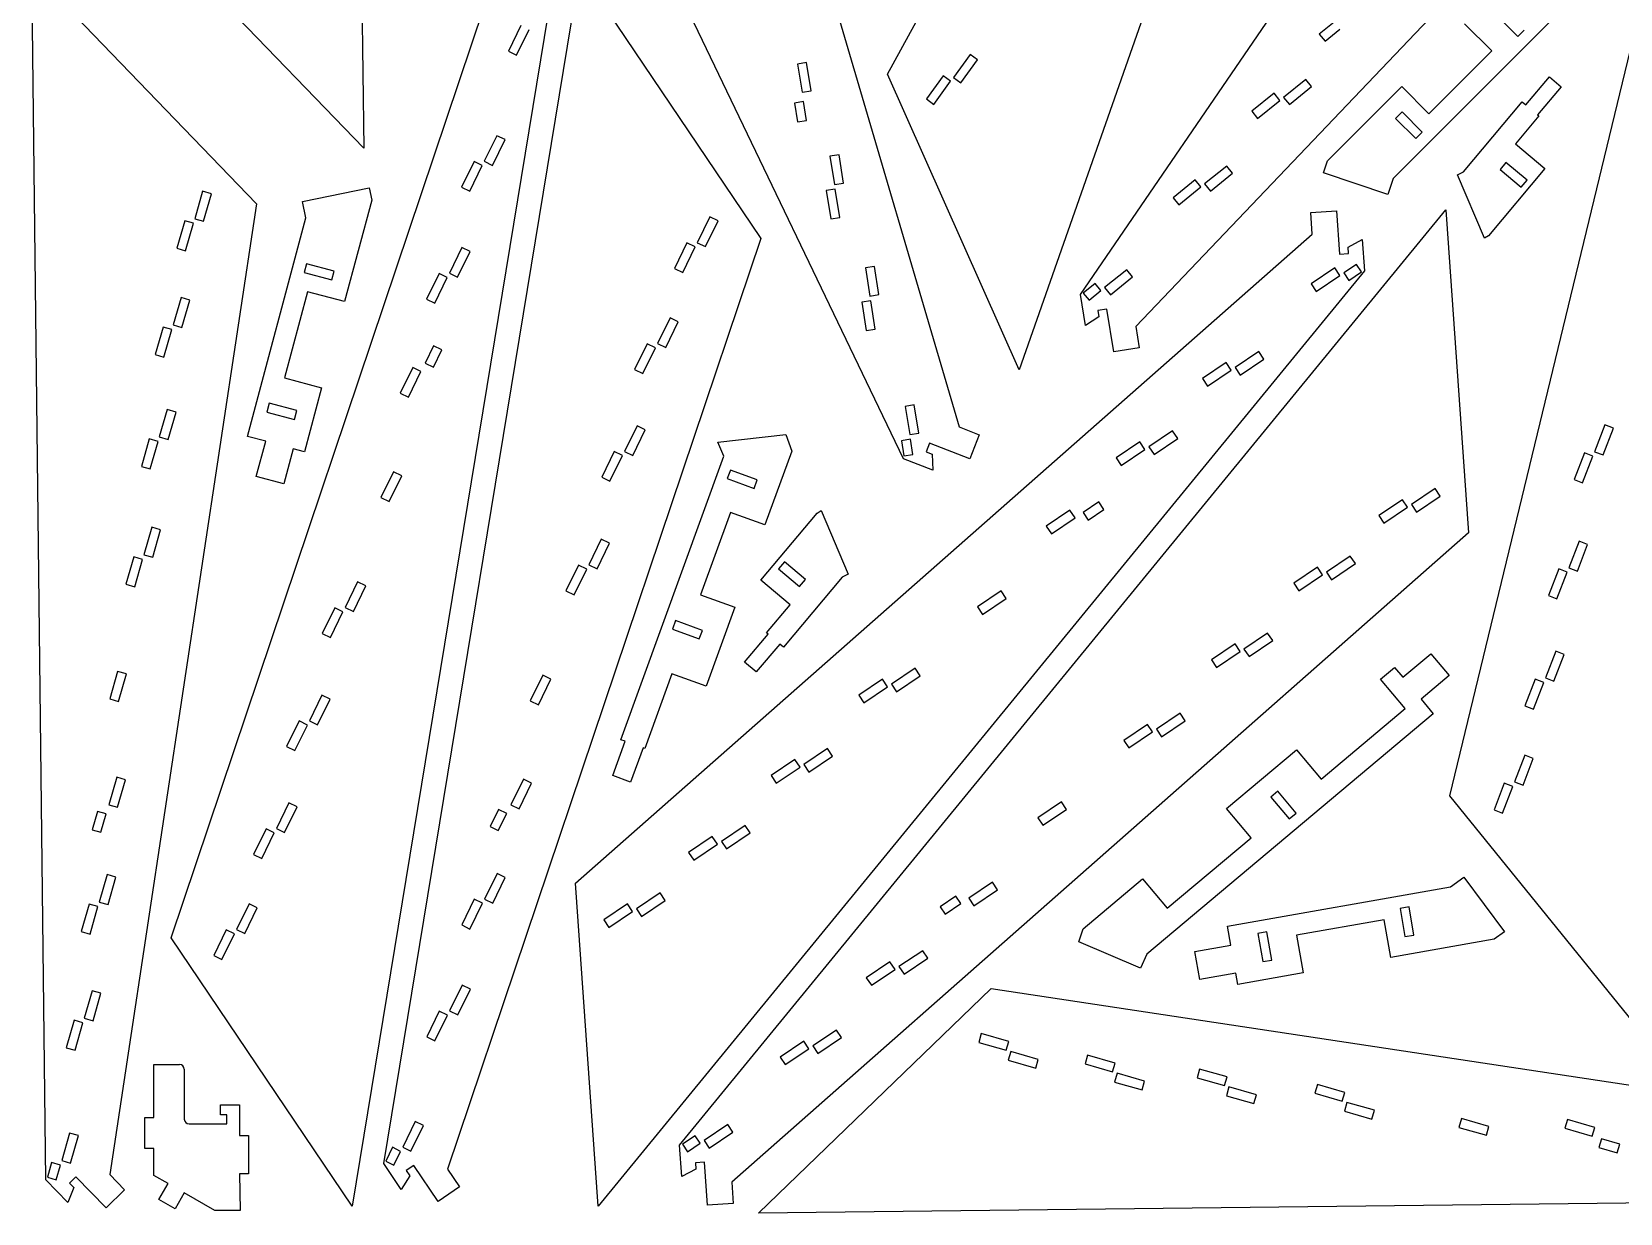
# Model space of a CAD drawing. Extents: x 12 to 2357, y -4 to 494.
# Drawn here: x 514.5 to 775.2, y 12.3 to 206.2 of the extents above; entities that cross this region are included whole.
import ezdxf

# ---------------------------------------------------------------- set-up
doc = ezdxf.new("R2010")
doc.units = 0
doc.layers.get('0').update_dxf_attribs({"linetype": 'CONTINUOUS'})

msp = doc.modelspace()

# ---------------------------------------------------------------- linework, layer by layer
for p, q in [((566.65, 385.56), (568.97, 187.14)), ((654.91, 199.25), (732.06, 340.74)), ((742.19, 337.98), (676.51, 150.73)), ((686.61, 163.12), (798.51, 326.99)), ((657.56, 136.14), (571.6, 314.99)), ((621.19, 295.95), (666.68, 141.36)), ((806.82, 274.52), (695.68, 157.83)), ((747.23, 80.8), (785.14, 237.43)), ((568.97, 187.14), (532.07, 225.35)), ((516.82, 17.8), (514.5, 216.22)), ((514.5, 216.22), (551.4, 178.01)), ((572.26, 20.51), (604.43, 216.32)), ((604.43, 216.32), (634.13, 172.28)), ((537.35, 57.52), (588.76, 210.25)), ((599.22, 209.29), (567.06, 13.48)), ((755.05, 208.77), (758.37, 205.45)), ((594.76, 207.27), (592.71, 203.06)), ((594.06, 202.4), (596.11, 206.62)), ((728.21, 207.81), (725.78, 205.84)), ((726.73, 204.68), (729.16, 206.64)), ((764.18, 208.38), (737.93, 182.13)), ((754.09, 203.1), (749.64, 207.55)), ((758.37, 205.45), (759.43, 206.51)), ((725.78, 205.84), (726.73, 204.68)), ((592.71, 203.06), (594.06, 202.4)), ((641.65, 201.17), (640.17, 200.93)), ((640.17, 200.93), (640.9, 196.3)), ((642.38, 196.54), (641.65, 201.17)), ((668.5, 202.52), (665.74, 198.73)), ((666.96, 197.85), (669.71, 201.64)), ((669.71, 201.64), (668.5, 202.52)), ((743.76, 192.77), (754.09, 203.1)), ((676.51, 150.73), (654.91, 199.25)), ((664.07, 198.98), (661.31, 195.19)), ((665.28, 198.1), (664.07, 198.98)), ((665.74, 198.73), (666.96, 197.85)), ((723.57, 198.4), (719.92, 195.45)), ((724.51, 197.23), (723.57, 198.4)), ((759.69, 194.23), (763.55, 198.82)), ((763.55, 198.82), (765.47, 197.21)), ((640.9, 196.3), (642.38, 196.54)), ((662.53, 194.31), (665.28, 198.1)), ((718.37, 196.12), (714.73, 193.17)), ((719.32, 194.96), (718.37, 196.12)), ((720.87, 194.28), (724.51, 197.23)), ((727.11, 185.02), (739.31, 197.22)), ((739.31, 197.22), (743.76, 192.77)), ((765.47, 197.21), (761.61, 192.61)), ((641.14, 194.76), (639.66, 194.52)), ((639.66, 194.52), (640.15, 191.44)), ((641.63, 191.67), (641.14, 194.76)), ((661.31, 195.19), (662.53, 194.31)), ((714.73, 193.17), (715.67, 192.01)), ((715.67, 192.01), (719.32, 194.96)), ((719.92, 195.45), (720.87, 194.28)), ((739.36, 193.07), (738.3, 192.01)), ((742.67, 189.76), (739.36, 193.07)), ((749.44, 183.23), (759.09, 194.73)), ((759.09, 194.73), (759.69, 194.23)), ((640.15, 191.44), (641.63, 191.67)), ((738.3, 192.01), (741.61, 188.7)), ((761.84, 192.42), (757.97, 187.81)), ((761.61, 192.61), (761.84, 192.42)), ((590.82, 189.17), (588.76, 184.96)), ((590.11, 184.3), (592.17, 188.52)), ((592.17, 188.52), (590.82, 189.17)), ((741.61, 188.7), (742.67, 189.76)), ((757.97, 187.81), (762.8, 183.76)), ((646.97, 186.03), (645.49, 185.79)), ((645.49, 185.79), (646.22, 181.16)), ((647.7, 181.4), (646.97, 186.03)), ((587.07, 184.92), (585.02, 180.7)), ((586.37, 180.04), (588.42, 184.26)), ((588.42, 184.26), (587.07, 184.92)), ((588.76, 184.96), (590.11, 184.3)), ((710.61, 184.19), (706.97, 181.24)), ((707.92, 180.08), (711.56, 183.03)), ((711.56, 183.03), (710.61, 184.19)), ((726.46, 183.06), (727.11, 185.02)), ((737.06, 179.52), (726.46, 183.06)), ((748.46, 182.74), (749.44, 183.23)), ((752.87, 172.33), (748.46, 182.74)), ((762.8, 183.76), (753.57, 172.76)), ((756.42, 184.78), (755.45, 183.62)), ((755.45, 183.62), (758.91, 180.72)), ((759.88, 181.87), (756.42, 184.78)), ((542.54, 180.05), (541.25, 175.54)), ((543.99, 179.64), (542.54, 180.05)), ((558.93, 178.37), (569.89, 180.61)), ((569.89, 180.61), (570.3, 178.58)), ((585.02, 180.7), (586.37, 180.04)), ((646.34, 180.39), (644.86, 180.16)), ((644.86, 180.16), (645.6, 175.53)), ((646.22, 181.16), (647.7, 181.4)), ((647.08, 175.76), (646.34, 180.39)), ((705.42, 181.91), (701.78, 178.96)), ((702.72, 177.8), (706.36, 180.75)), ((706.36, 180.75), (705.42, 181.91)), ((706.97, 181.24), (707.92, 180.08)), ((737.93, 182.13), (737.06, 179.52)), ((758.91, 180.72), (759.88, 181.87)), ((551.4, 178.01), (527.29, 18.67)), ((542.69, 175.13), (543.99, 179.64)), ((559.48, 175.68), (558.93, 178.37)), ((570.3, 178.58), (565.84, 161.93)), ((701.78, 178.96), (702.72, 177.8)), ((539.6, 175.21), (538.3, 170.7)), ((541.04, 174.79), (539.6, 175.21)), ((539.75, 170.29), (541.04, 174.79)), ((541.25, 175.54), (542.69, 175.13)), ((549.88, 139.82), (559.48, 175.68)), ((620.8, 23.49), (746.56, 176.98)), ((625.77, 175.83), (623.71, 171.61)), ((625.06, 170.96), (627.12, 175.17)), ((627.12, 175.17), (625.77, 175.83)), ((645.6, 175.53), (647.08, 175.76)), ((724.37, 176.54), (728.59, 176.84)), ((724.61, 173.03), (724.37, 176.54)), ((728.59, 176.84), (729.09, 169.75)), ((746.56, 176.98), (750.27, 123.99)), ((634.13, 172.28), (582.72, 19.55)), ((603.73, 66.47), (724.61, 173.03)), ((730.51, 170.9), (732.83, 172.11)), ((732.83, 172.11), (733.19, 166.97)), ((753.57, 172.76), (752.87, 172.33)), ((538.3, 170.7), (539.75, 170.29)), ((585.08, 170.82), (583.03, 166.61)), ((584.38, 165.95), (586.43, 170.17)), ((586.43, 170.17), (585.08, 170.82)), ((622.02, 171.57), (619.97, 167.36)), ((621.32, 166.7), (623.37, 170.91)), ((623.37, 170.91), (622.02, 171.57)), ((623.71, 171.61), (625.06, 170.96)), ((729.09, 169.75), (730.58, 169.85)), ((730.58, 169.85), (730.51, 170.9)), ((559.58, 168.15), (559.19, 166.7)), ((564.11, 166.94), (559.58, 168.15)), ((563.72, 165.49), (564.11, 166.94)), ((733.19, 166.97), (607.43, 13.48)), ((619.97, 167.36), (621.32, 166.7)), ((652.8, 167.71), (651.32, 167.47)), ((651.32, 167.47), (652.05, 162.84)), ((653.53, 163.08), (652.8, 167.71)), ((694.2, 167.18), (690.55, 164.23)), ((695.14, 166.01), (694.2, 167.18)), ((728.32, 167.46), (724.44, 164.84)), ((729.16, 166.21), (728.32, 167.46)), ((731.89, 168.05), (729.81, 166.65)), ((732.73, 166.81), (731.89, 168.05)), ((559.19, 166.7), (563.72, 165.49)), ((581.34, 166.56), (579.28, 162.35)), ((580.63, 161.69), (582.69, 165.91)), ((582.69, 165.91), (581.34, 166.56)), ((583.03, 166.61), (584.38, 165.95)), ((689, 164.9), (687.05, 163.32)), ((689.95, 163.74), (689, 164.9)), ((690.55, 164.23), (691.5, 163.06)), ((691.5, 163.06), (695.14, 166.01)), ((724.44, 164.84), (725.27, 163.59)), ((725.27, 163.59), (729.16, 166.21)), ((729.81, 166.65), (730.65, 165.41)), ((730.65, 165.41), (732.73, 166.81)), ((538.99, 162.62), (537.7, 158.1)), ((540.43, 162.2), (538.99, 162.62)), ((539.14, 157.69), (540.43, 162.2)), ((559.76, 163.55), (555.97, 149.44)), ((565.84, 161.93), (559.76, 163.55)), ((579.28, 162.35), (580.63, 161.69)), ((652.17, 162.07), (650.69, 161.84)), ((650.69, 161.84), (651.42, 157.21)), ((652.05, 162.84), (653.53, 163.08)), ((652.91, 157.44), (652.17, 162.07)), ((687.41, 158.03), (686.61, 163.12)), ((687.05, 163.32), (688, 162.16)), ((688, 162.16), (689.95, 163.74)), ((619.24, 159.28), (617.18, 155.05)), ((620.59, 158.62), (619.24, 159.28)), ((689.62, 159.44), (687.41, 158.03)), ((690.94, 160.71), (689.46, 160.48)), ((689.46, 160.48), (689.62, 159.44)), ((692.05, 153.69), (690.94, 160.71)), ((536.04, 157.76), (534.74, 153.24)), ((537.48, 157.35), (536.04, 157.76)), ((536.19, 152.83), (537.48, 157.35)), ((537.7, 158.1), (539.14, 157.69)), ((618.53, 154.39), (620.59, 158.62)), ((651.42, 157.21), (652.91, 157.44)), ((695.68, 157.83), (696.23, 154.35)), ((580.42, 154.67), (579.05, 151.86)), ((580.4, 151.2), (581.77, 154.01)), ((581.77, 154.01), (580.42, 154.67)), ((615.49, 155.01), (613.43, 150.78)), ((614.78, 150.13), (616.84, 154.35)), ((616.84, 154.35), (615.49, 155.01)), ((617.18, 155.05), (618.53, 154.39)), ((696.23, 154.35), (692.05, 153.69)), ((534.74, 153.24), (536.19, 152.83)), ((579.05, 151.86), (580.4, 151.2)), ((710.48, 151.94), (706.6, 149.32)), ((711.32, 150.7), (710.48, 151.94)), ((715.86, 153.75), (711.97, 151.13)), ((712.81, 149.89), (716.69, 152.51)), ((716.69, 152.51), (715.86, 153.75)), ((555.97, 149.44), (562.05, 147.81)), ((577.02, 151.11), (574.96, 146.9)), ((576.31, 146.24), (578.37, 150.45)), ((578.37, 150.45), (577.02, 151.11)), ((613.43, 150.78), (614.78, 150.13)), ((706.6, 149.32), (707.44, 148.07)), ((707.44, 148.07), (711.32, 150.7)), ((711.97, 151.13), (712.81, 149.89)), ((562.05, 147.81), (559.24, 137.31)), ((574.96, 146.9), (576.31, 146.24)), ((536.72, 144.22), (535.43, 139.72)), ((538.17, 143.81), (536.72, 144.22)), ((536.87, 139.3), (538.17, 143.81)), ((553.45, 145.27), (553.06, 143.82)), ((553.06, 143.82), (557.59, 142.6)), ((557.98, 144.05), (553.45, 145.27)), ((557.59, 142.6), (557.98, 144.05)), ((659.32, 144.98), (657.84, 144.75)), ((657.84, 144.75), (658.58, 140.12)), ((660.06, 140.35), (659.32, 144.98)), ((613.82, 141.56), (611.76, 137.34)), ((613.11, 136.69), (615.16, 140.9)), ((615.16, 140.9), (613.82, 141.56)), ((666.68, 141.36), (669.96, 140.1)), ((772.64, 141.69), (770.96, 137.31)), ((772.36, 136.78), (774.04, 141.15)), ((774.04, 141.15), (772.64, 141.69)), ((533.78, 139.41), (532.49, 134.9)), ((535.23, 139), (533.78, 139.41)), ((533.93, 134.49), (535.23, 139)), ((535.43, 139.72), (536.87, 139.3)), ((552.89, 139.01), (549.88, 139.82)), ((551.34, 133.22), (552.89, 139.01)), ((627.11, 138.89), (638.25, 140.14)), ((628.09, 136.58), (627.11, 138.89)), ((638.25, 140.14), (639.21, 137.4)), ((658.7, 139.35), (657.22, 139.11)), ((657.22, 139.11), (657.61, 136.63)), ((658.58, 140.12), (660.06, 140.35)), ((659.09, 136.87), (658.7, 139.35)), ((661.81, 138.69), (661.27, 137.29)), ((668.45, 136.15), (661.81, 138.69)), ((669.96, 140.1), (668.45, 136.15)), ((696.34, 138.91), (692.46, 136.29)), ((697.18, 137.67), (696.34, 138.91)), ((701.71, 140.73), (697.83, 138.11)), ((698.67, 136.86), (702.55, 139.49)), ((702.55, 139.49), (701.71, 140.73)), ((557.42, 137.8), (555.87, 132.01)), ((559.24, 137.31), (557.42, 137.8)), ((610.08, 137.33), (608.03, 133.11)), ((609.38, 132.46), (611.43, 136.67)), ((611.43, 136.67), (610.08, 137.33)), ((611.16, 90.04), (628.09, 136.58)), ((611.76, 137.34), (613.11, 136.69)), ((639.21, 137.4), (634.81, 125.3)), ((662.37, 134.3), (657.56, 136.14)), ((657.61, 136.63), (659.09, 136.87)), ((661.27, 137.29), (662.25, 136.92)), ((662.25, 136.92), (662.37, 134.3)), ((692.46, 136.29), (693.29, 135.05)), ((693.29, 135.05), (697.18, 137.67)), ((697.83, 138.11), (698.67, 136.86)), ((769.28, 137.12), (767.6, 132.75)), ((769, 132.21), (770.68, 136.58)), ((770.68, 136.58), (769.28, 137.12)), ((770.96, 137.31), (772.36, 136.78)), ((532.49, 134.9), (533.93, 134.49)), ((555.87, 132.01), (551.34, 133.22)), ((573.85, 134.02), (571.79, 129.81)), ((573.14, 129.15), (575.2, 133.36)), ((575.2, 133.36), (573.85, 134.02)), ((608.03, 133.11), (609.38, 132.46)), ((629.15, 134.29), (628.63, 132.88)), ((633.55, 132.69), (629.15, 134.29)), ((628.63, 132.88), (633.04, 131.28)), ((633.04, 131.28), (633.55, 132.69)), ((744.8, 131.25), (740.91, 128.63)), ((745.64, 130), (744.8, 131.25)), ((767.6, 132.75), (769, 132.21)), ((571.79, 129.81), (573.14, 129.15)), ((689.6, 129.07), (687.01, 127.32)), ((687.85, 126.08), (690.44, 127.83)), ((690.44, 127.83), (689.6, 129.07)), ((739.43, 129.43), (735.54, 126.81)), ((736.38, 125.57), (740.26, 128.19)), ((740.26, 128.19), (739.43, 129.43)), ((740.91, 128.63), (741.75, 127.38)), ((741.75, 127.38), (745.64, 130)), ((629.17, 127.35), (624.25, 113.83)), ((634.81, 125.3), (629.17, 127.35)), ((634.13, 116.22), (643.36, 127.22)), ((643.36, 127.22), (644.06, 127.64)), ((644.06, 127.64), (648.47, 117.23)), ((684.87, 127.69), (680.99, 125.07)), ((681.83, 123.83), (685.71, 126.45)), ((685.71, 126.45), (684.87, 127.69)), ((687.01, 127.32), (687.85, 126.08)), ((735.54, 126.81), (736.38, 125.57)), ((534.19, 124.9), (532.9, 120.39)), ((535.63, 124.49), (534.19, 124.9)), ((534.34, 119.98), (535.63, 124.49)), ((607.96, 122.96), (605.91, 118.75)), ((609.31, 122.31), (607.96, 122.96)), ((750.27, 123.99), (629.38, 17.43)), ((680.99, 125.07), (681.83, 123.83)), ((768.42, 122.63), (766.74, 118.25)), ((769.82, 122.09), (768.42, 122.63)), ((531.24, 120.06), (529.95, 115.55)), ((532.68, 119.64), (531.24, 120.06)), ((532.9, 120.39), (534.34, 119.98)), ((607.26, 118.09), (609.31, 122.31)), ((730.87, 120.18), (726.97, 117.55)), ((731.71, 118.93), (730.87, 120.18)), ((768.14, 117.72), (769.82, 122.09)), ((531.39, 115.14), (532.68, 119.64)), ((604.22, 118.71), (602.16, 114.49)), ((603.51, 113.84), (605.57, 118.05)), ((605.57, 118.05), (604.22, 118.71)), ((605.91, 118.75), (607.26, 118.09)), ((638.02, 119.25), (637.05, 118.1)), ((637.05, 118.1), (640.51, 115.19)), ((641.48, 116.35), (638.02, 119.25)), ((725.49, 118.35), (721.59, 115.73)), ((726.33, 117.11), (725.49, 118.35)), ((726.97, 117.55), (727.81, 116.3)), ((727.81, 116.3), (731.71, 118.93)), ((765.07, 118.09), (763.39, 113.72)), ((764.79, 113.18), (766.47, 117.55)), ((766.47, 117.55), (765.07, 118.09)), ((766.74, 118.25), (768.14, 117.72)), ((529.95, 115.55), (531.39, 115.14)), ((567.97, 115.96), (565.92, 111.75)), ((567.27, 111.09), (569.32, 115.3)), ((569.32, 115.3), (567.97, 115.96)), ((638.96, 112.16), (634.13, 116.22)), ((647.49, 116.74), (637.84, 105.24)), ((640.51, 115.19), (641.48, 116.35)), ((648.47, 117.23), (647.49, 116.74)), ((721.59, 115.73), (722.43, 114.48)), ((722.43, 114.48), (726.33, 117.11)), ((602.16, 114.49), (603.51, 113.84)), ((624.25, 113.83), (629.89, 111.78)), ((635.09, 107.55), (638.96, 112.16)), ((673.58, 114.47), (669.7, 111.85)), ((670.53, 110.61), (674.42, 113.23)), ((674.42, 113.23), (673.58, 114.47)), ((763.39, 113.72), (764.79, 113.18)), ((564.23, 111.7), (562.17, 107.49)), ((563.52, 106.83), (565.57, 111.04)), ((565.57, 111.04), (564.23, 111.7)), ((565.92, 111.75), (567.27, 111.09)), ((620.15, 109.58), (619.64, 108.17)), ((624.56, 107.98), (620.15, 109.58)), ((629.89, 111.78), (625.17, 98.82)), ((669.7, 111.85), (670.53, 110.61)), ((562.17, 107.49), (563.52, 106.83)), ((619.64, 108.17), (624.04, 106.57)), ((624.04, 106.57), (624.56, 107.98)), ((631.46, 102.76), (635.32, 107.36)), ((635.32, 107.36), (635.09, 107.55)), ((717.31, 107.54), (713.42, 104.92)), ((718.15, 106.3), (717.31, 107.54)), ((637.24, 105.74), (633.38, 101.15)), ((637.84, 105.24), (637.24, 105.74)), ((711.96, 105.75), (708.08, 103.13)), ((708.92, 101.88), (712.8, 104.5)), ((712.8, 104.5), (711.96, 105.75)), ((713.42, 104.92), (714.26, 103.68)), ((714.26, 103.68), (718.15, 106.3)), ((764.58, 104.56), (762.89, 100.17)), ((765.98, 104.02), (764.58, 104.56)), ((633.38, 101.15), (631.46, 102.76)), ((659.46, 101.77), (655.58, 99.15)), ((660.3, 100.53), (659.46, 101.77)), ((708.08, 103.13), (708.92, 101.88)), ((735.84, 99.96), (738.13, 101.89)), ((738.13, 101.89), (739.47, 100.29)), ((739.47, 100.29), (744.07, 104.15)), ((744.07, 104.15), (747.08, 100.56)), ((764.3, 99.63), (765.98, 104.02)), ((528.59, 101.25), (527.3, 96.74)), ((530.03, 100.84), (528.59, 101.25)), ((528.74, 96.33), (530.03, 100.84)), ((598.34, 100.65), (596.29, 96.43)), ((597.64, 95.78), (599.69, 99.99)), ((599.69, 99.99), (598.34, 100.65)), ((619.54, 100.87), (615.08, 88.62)), ((625.17, 98.82), (619.54, 100.87)), ((654.09, 99.96), (650.2, 97.34)), ((654.93, 98.71), (654.09, 99.96)), ((655.58, 99.15), (656.42, 97.91)), ((656.42, 97.91), (660.3, 100.53)), ((739.88, 95.14), (735.84, 99.96)), ((747.08, 100.56), (742.48, 96.7)), ((761.21, 99.98), (759.53, 95.59)), ((760.93, 95.05), (762.61, 99.44)), ((762.61, 99.44), (761.21, 99.98)), ((762.89, 100.17), (764.3, 99.63)), ((527.3, 96.74), (528.74, 96.33)), ((562.11, 97.34), (560.05, 93.13)), ((561.4, 92.47), (563.45, 96.68)), ((563.45, 96.68), (562.11, 97.34)), ((650.2, 97.34), (651.04, 96.09)), ((651.04, 96.09), (654.93, 98.71)), ((742.48, 96.7), (744.49, 94.31)), ((596.29, 96.43), (597.64, 95.78)), ((744.49, 94.31), (697.46, 54.84)), ((702.95, 94.37), (699.06, 91.75)), ((703.79, 93.13), (702.95, 94.37)), ((726.11, 83.58), (739.88, 95.14)), ((759.53, 95.59), (760.93, 95.05)), ((558.37, 93.11), (556.32, 88.9)), ((557.67, 88.24), (559.72, 92.45)), ((559.72, 92.45), (558.37, 93.11)), ((560.05, 93.13), (561.4, 92.47)), ((697.57, 92.55), (693.69, 89.93)), ((694.53, 88.69), (698.41, 91.31)), ((698.41, 91.31), (697.57, 92.55)), ((699.06, 91.75), (699.9, 90.5)), ((699.9, 90.5), (703.79, 93.13)), ((556.32, 88.9), (557.67, 88.24)), ((609.84, 84.14), (611.89, 89.78)), ((611.89, 89.78), (611.16, 90.04)), ((614.83, 88.71), (612.77, 83.07)), ((615.08, 88.62), (614.83, 88.71)), ((693.69, 89.93), (694.53, 88.69)), ((639.73, 86.78), (635.84, 84.16)), ((640.57, 85.54), (639.73, 86.78)), ((645.07, 88.58), (641.19, 85.96)), ((642.03, 84.72), (645.91, 87.34)), ((645.91, 87.34), (645.07, 88.58)), ((710.58, 78.77), (722.06, 88.4)), ((722.06, 88.4), (726.11, 83.58)), ((759.51, 87.48), (757.83, 83.1)), ((759.23, 82.56), (760.91, 86.94)), ((760.91, 86.94), (759.51, 87.48)), ((528.44, 83.87), (527.14, 79.36)), ((529.88, 83.45), (528.44, 83.87)), ((528.59, 78.95), (529.88, 83.45)), ((595.17, 83.55), (593.12, 79.34)), ((596.52, 82.9), (595.17, 83.55)), ((612.77, 83.07), (609.84, 84.14)), ((635.84, 84.16), (636.68, 82.92)), ((636.68, 82.92), (640.57, 85.54)), ((641.19, 85.96), (642.03, 84.72)), ((594.47, 78.68), (596.52, 82.9)), ((718.96, 81.6), (717.81, 80.63)), ((721.98, 78), (718.96, 81.6)), ((756.15, 82.91), (754.47, 78.53)), ((755.87, 78), (757.55, 82.37)), ((757.55, 82.37), (756.15, 82.91)), ((757.83, 83.1), (759.23, 82.56)), ((525.27, 78.27), (524.41, 75.27)), ((526.71, 77.86), (525.27, 78.27)), ((527.14, 79.36), (528.59, 78.95)), ((556.7, 79.67), (554.64, 75.45)), ((555.99, 74.79), (558.05, 79.01)), ((558.05, 79.01), (556.7, 79.67)), ((591.08, 78.59), (589.71, 75.79)), ((592.43, 77.94), (591.08, 78.59)), ((593.12, 79.34), (594.47, 78.68)), ((683.46, 79.85), (679.57, 77.23)), ((680.41, 75.99), (684.29, 78.61)), ((684.29, 78.61), (683.46, 79.85)), ((714.62, 73.94), (710.58, 78.77)), ((717.81, 80.63), (720.83, 77.04)), ((780.66, 39.52), (747.23, 80.8)), ((754.47, 78.53), (755.87, 78)), ((525.85, 74.85), (526.71, 77.86)), ((589.71, 75.79), (591.06, 75.13)), ((591.06, 75.13), (592.43, 77.94)), ((631.56, 75.98), (627.66, 73.35)), ((632.4, 74.74), (631.56, 75.98)), ((679.57, 77.23), (680.41, 75.99)), ((720.83, 77.04), (721.98, 78)), ((524.41, 75.27), (525.85, 74.85)), ((552.95, 75.4), (550.89, 71.18)), ((552.24, 70.52), (554.3, 74.74)), ((554.3, 74.74), (552.95, 75.4)), ((554.64, 75.45), (555.99, 74.79)), ((626.18, 74.16), (622.28, 71.53)), ((627.02, 72.91), (626.18, 74.16)), ((627.66, 73.35), (628.5, 72.11)), ((628.5, 72.11), (632.4, 74.74)), ((700.84, 62.38), (714.62, 73.94)), ((550.89, 71.18), (552.24, 70.52)), ((622.28, 71.53), (623.12, 70.29)), ((623.12, 70.29), (627.02, 72.91)), ((526.86, 67.9), (525.57, 63.39)), ((528.31, 67.48), (526.86, 67.9)), ((590.85, 68.1), (588.8, 63.89)), ((592.2, 67.44), (590.85, 68.1)), ((527.01, 62.98), (528.31, 67.48)), ((590.14, 63.23), (592.2, 67.44)), ((607.43, 13.48), (603.73, 66.47)), ((672.16, 66.63), (668.28, 64.01)), ((669.12, 62.77), (673, 65.39)), ((673, 65.39), (672.16, 66.63)), ((687.04, 59.01), (696.8, 67.2)), ((696.8, 67.2), (700.84, 62.38)), ((710.73, 59.42), (747.29, 65.87)), ((747.29, 65.87), (749.5, 67.5)), ((749.5, 67.5), (756.16, 58.52)), ((523.92, 63.05), (522.62, 58.55)), ((525.36, 62.64), (523.92, 63.05)), ((524.07, 58.13), (525.36, 62.64)), ((525.57, 63.39), (527.01, 62.98)), ((550.17, 63.1), (548.11, 58.88)), ((551.51, 62.44), (550.17, 63.1)), ((587.11, 63.84), (585.05, 59.63)), ((586.4, 58.97), (588.45, 63.19)), ((588.45, 63.19), (587.11, 63.84)), ((588.8, 63.89), (590.14, 63.23)), ((612.24, 63.08), (608.35, 60.46)), ((613.08, 61.84), (612.24, 63.08)), ((617.61, 64.89), (613.73, 62.27)), ((614.57, 61.03), (618.45, 63.65)), ((618.45, 63.65), (617.61, 64.89)), ((666.14, 64.38), (663.55, 62.63)), ((663.55, 62.63), (664.39, 61.39)), ((664.39, 61.39), (666.98, 63.14)), ((666.98, 63.14), (666.14, 64.38)), ((668.28, 64.01), (669.12, 62.77)), ((740.51, 62.6), (739.03, 62.34)), ((741.32, 57.98), (740.51, 62.6)), ((549.46, 58.23), (551.51, 62.44)), ((608.35, 60.46), (609.19, 59.21)), ((609.19, 59.21), (613.08, 61.84)), ((613.73, 62.27), (614.57, 61.03)), ((736.41, 60.5), (722.02, 57.96)), ((737.51, 54.3), (736.41, 60.5)), ((739.03, 62.34), (739.84, 57.72)), ((522.62, 58.55), (524.07, 58.13)), ((567.06, 13.48), (537.35, 57.52)), ((546.42, 58.84), (544.37, 54.63)), ((545.71, 53.97), (547.77, 58.18)), ((547.77, 58.18), (546.42, 58.84)), ((548.11, 58.88), (549.46, 58.23)), ((585.05, 59.63), (586.4, 58.97)), ((686.32, 56.89), (687.04, 59.01)), ((711.27, 56.34), (710.73, 59.42)), ((717.17, 58.48), (715.7, 58.22)), ((715.7, 58.22), (716.51, 53.61)), ((717.99, 53.87), (717.17, 58.48)), ((722.02, 57.96), (723.12, 51.76)), ((739.84, 57.72), (741.32, 57.98)), ((756.16, 58.52), (754.49, 57.29)), ((660.7, 55.41), (656.81, 52.79)), ((661.53, 54.17), (660.7, 55.41)), ((696.47, 52.53), (686.32, 56.89)), ((697.46, 54.84), (696.47, 52.53)), ((705.36, 55.3), (711.27, 56.34)), ((706.18, 50.68), (705.36, 55.3)), ((754.49, 57.29), (737.51, 54.3)), ((544.37, 54.63), (545.71, 53.97)), ((655.32, 53.6), (651.44, 50.98)), ((652.28, 49.73), (656.16, 52.35)), ((656.16, 52.35), (655.32, 53.6)), ((656.81, 52.79), (657.65, 51.55)), ((657.65, 51.55), (661.53, 54.17)), ((716.51, 53.61), (717.99, 53.87)), ((585.12, 49.75), (583.06, 45.54)), ((586.47, 49.09), (585.12, 49.75)), ((651.44, 50.98), (652.28, 49.73)), ((712.09, 51.73), (706.18, 50.68)), ((712.41, 49.87), (712.09, 51.73)), ((723.12, 51.76), (712.41, 49.87)), ((524.4, 48.83), (523.11, 44.32)), ((525.85, 48.42), (524.4, 48.83)), ((524.55, 43.91), (525.85, 48.42)), ((584.41, 44.88), (586.47, 49.09)), ((633.74, 12.32), (671.95, 49.22)), ((671.95, 49.22), (831.28, 25.11)), ((523.11, 44.32), (524.55, 43.91)), ((581.37, 45.49), (579.32, 41.28)), ((580.66, 40.62), (582.72, 44.84)), ((582.72, 44.84), (581.37, 45.49)), ((583.06, 45.54), (584.41, 44.88)), ((521.45, 43.99), (520.16, 39.48)), ((522.9, 43.57), (521.45, 43.99)), ((521.6, 39.07), (522.9, 43.57)), ((646.55, 42.39), (642.67, 39.77)), ((647.39, 41.14), (646.55, 42.39)), ((670.32, 41.81), (669.9, 40.37)), ((674.82, 40.52), (670.32, 41.81)), ((520.16, 39.48), (521.6, 39.07)), ((579.32, 41.28), (580.66, 40.62)), ((641.18, 40.57), (637.3, 37.95)), ((638.13, 36.71), (642.02, 39.33)), ((642.02, 39.33), (641.18, 40.57)), ((642.67, 39.77), (643.51, 38.52)), ((643.51, 38.52), (647.39, 41.14)), ((669.9, 40.37), (674.41, 39.08)), ((674.41, 39.08), (674.82, 40.52)), ((534.53, 36.74), (538.75, 36.74)), ((534.53, 28.05), (534.53, 36.74)), ((637.3, 37.95), (638.13, 36.71)), ((675.16, 38.86), (674.75, 37.42)), ((674.75, 37.42), (679.25, 36.13)), ((679.67, 37.57), (675.16, 38.86)), ((679.25, 36.13), (679.67, 37.57)), ((687.75, 38.26), (687.34, 36.82)), ((687.34, 36.82), (691.86, 35.52)), ((692.27, 36.96), (687.75, 38.26)), ((691.86, 35.52), (692.27, 36.96)), ((539.53, 35.96), (539.53, 27.75)), ((692.61, 35.31), (692.19, 33.86)), ((697.12, 34.01), (692.61, 35.31)), ((696.71, 32.57), (697.12, 34.01)), ((706.14, 35.99), (705.73, 34.55)), ((705.73, 34.55), (710.24, 33.26)), ((710.65, 34.7), (706.14, 35.99)), ((710.24, 33.26), (710.65, 34.7)), ((692.19, 33.86), (696.71, 32.57)), ((710.96, 33.05), (710.54, 31.61)), ((710.54, 31.61), (715.05, 30.32)), ((715.46, 31.76), (710.96, 33.05)), ((715.05, 30.32), (715.46, 31.76)), ((725.47, 33.46), (725.06, 32.01)), ((725.06, 32.01), (729.56, 30.72)), ((729.97, 32.16), (725.47, 33.46)), ((729.56, 30.72), (729.97, 32.16)), ((545.47, 30.13), (548.59, 30.13)), ((545.47, 28.49), (545.47, 30.13)), ((548.59, 30.13), (548.59, 25.06)), ((730.31, 30.51), (729.9, 29.07)), ((729.9, 29.07), (734.4, 27.77)), ((734.82, 29.22), (730.31, 30.51)), ((734.4, 27.77), (734.82, 29.22)), ((533.03, 28.05), (534.53, 28.05)), ((533.03, 22.93), (533.03, 28.05)), ((540.31, 26.97), (546.51, 26.97)), ((546.51, 28.49), (545.47, 28.49)), ((546.51, 26.97), (546.51, 28.49)), ((577.43, 27.39), (575.37, 23.18)), ((576.72, 22.52), (578.78, 26.74)), ((578.78, 26.74), (577.43, 27.39)), ((628.72, 26.87), (624.83, 24.25)), ((629.56, 25.63), (628.72, 26.87)), ((749.12, 27.86), (748.71, 26.42)), ((748.71, 26.42), (753.21, 25.12)), ((753.62, 26.56), (749.12, 27.86)), ((753.21, 25.12), (753.62, 26.56)), ((766.5, 27.7), (766.09, 26.26)), ((766.09, 26.26), (770.59, 24.97)), ((771.01, 26.41), (766.5, 27.7)), ((770.59, 24.97), (771.01, 26.41)), ((520.71, 25.48), (519.42, 20.97)), ((522.16, 25.06), (520.71, 25.48)), ((520.86, 20.56), (522.16, 25.06)), ((548.59, 25.06), (550.09, 25.06)), ((550.09, 25.06), (550.09, 18.81)), ((621.16, 18.35), (620.8, 23.49)), ((623.34, 25.05), (621.26, 23.65)), ((621.26, 23.65), (622.1, 22.41)), ((622.1, 22.41), (624.18, 23.81)), ((624.18, 23.81), (623.34, 25.05)), ((624.83, 24.25), (625.67, 23)), ((625.67, 23), (629.56, 25.63)), ((772.1, 24.54), (771.68, 23.1)), ((775.1, 23.68), (772.1, 24.54)), ((774.69, 22.24), (775.1, 23.68)), ((519.42, 20.97), (520.86, 20.56)), ((534.53, 22.93), (533.03, 22.93)), ((534.53, 18.54), (534.53, 22.93)), ((573.68, 23.14), (572.58, 20.88)), ((572.58, 20.88), (573.93, 20.22)), ((575.03, 22.48), (573.68, 23.14)), ((573.93, 20.22), (575.03, 22.48)), ((575.37, 23.18), (576.72, 22.52)), ((771.68, 23.1), (774.69, 22.24)), ((517.76, 20.63), (517.07, 18.22)), ((519.21, 20.22), (517.76, 20.63)), ((518.51, 17.81), (519.21, 20.22)), ((521.75, 18.31), (520.67, 17.27)), ((526.69, 13.2), (521.75, 18.31)), ((527.29, 18.67), (529.73, 16.14)), ((536.86, 17.19), (534.53, 18.54)), ((548.59, 18.81), (548.68, 12.76)), ((550.09, 18.81), (548.59, 18.81)), ((575.14, 16.24), (572.26, 20.51)), ((576.55, 18.45), (575.14, 16.24)), ((577.21, 20.16), (575.96, 19.32)), ((575.96, 19.32), (576.55, 18.45)), ((581.18, 14.26), (577.21, 20.16)), ((582.72, 19.55), (584.69, 16.63)), ((623.48, 19.56), (621.16, 18.35)), ((624.91, 20.71), (623.41, 20.61)), ((623.41, 20.61), (623.48, 19.56)), ((625.4, 13.62), (624.91, 20.71)), ((520.4, 14.09), (516.82, 17.8)), ((517.07, 18.22), (518.51, 17.81)), ((521.4, 16.52), (520.4, 14.09)), ((520.67, 17.27), (521.4, 16.52)), ((529.73, 16.14), (526.69, 13.2)), ((535.36, 14.6), (536.86, 17.19)), ((539.53, 15.65), (538.03, 13.05)), ((544.53, 12.76), (539.53, 15.65)), ((584.69, 16.63), (581.18, 14.26)), ((629.38, 17.43), (629.62, 13.92)), ((538.03, 13.05), (535.36, 14.6)), ((629.62, 13.92), (625.4, 13.62)), ((832.16, 14.65), (633.74, 12.32)), ((548.68, 12.76), (544.53, 12.76))]:
    msp.add_line(p, q)
for centre, start, end in [((538.75, 35.96), 0, 90), ((540.31, 27.75), 180, 270)]:
    msp.add_arc(centre, 0.781, start, end)

doc.saveas('drawing.dxf')
